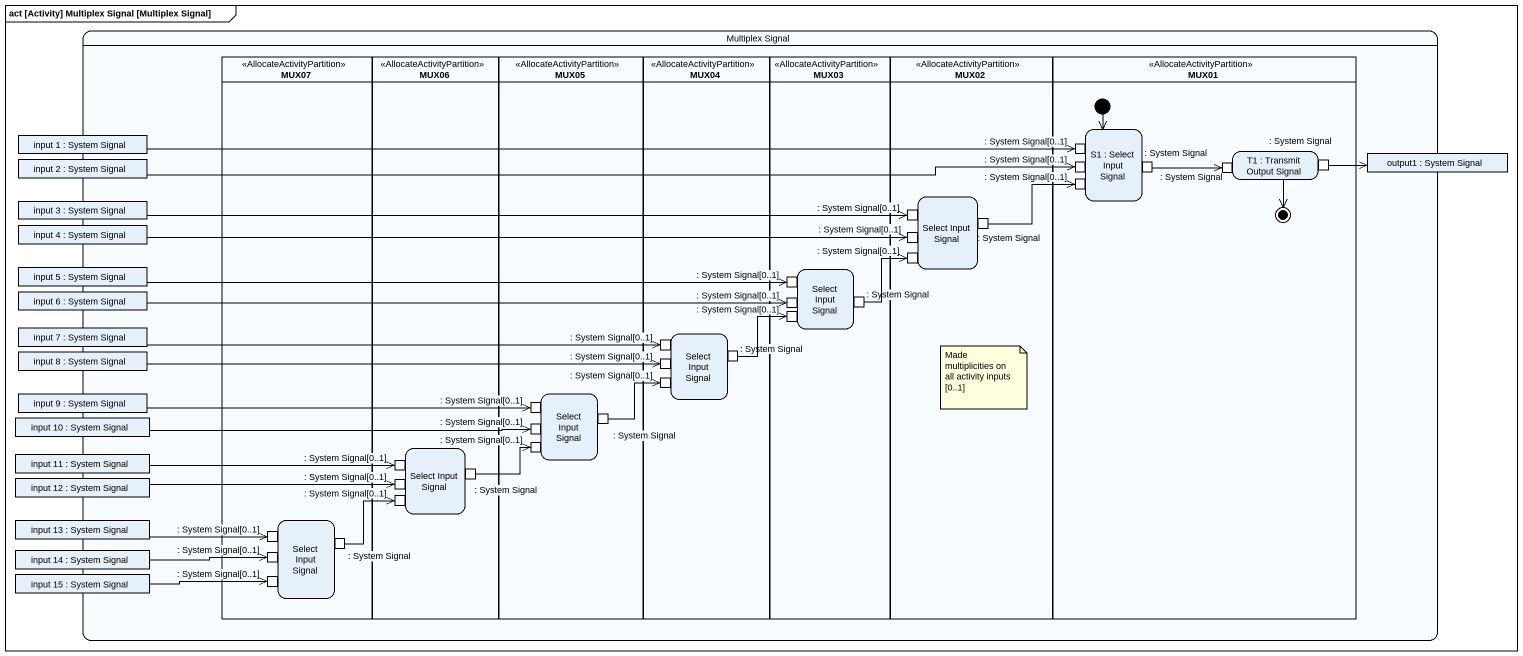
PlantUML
@startuml
mainframe act [Activity] Multiplex Signal [Multiplex Signal]
hide empty description
state "Multiplex Signal" as Multiplex_Signal {
  state MUX07 <<AllocateActivityPartition>> {
    state "Select Input Signal" as Select_Input_Signal_6 {
      state ": System Signal[0..1]" as System_Signal_0_1_19 <<inputPin>>
      state ": System Signal" as System_Signal_9 <<outputPin>>
      state ": System Signal[0..1]" as System_Signal_0_1_20 <<inputPin>>
      state ": System Signal[0..1]" as System_Signal_0_1_21 <<inputPin>>
    }
  }
  state MUX06 <<AllocateActivityPartition>> {
    state "Select Input Signal" as Select_Input_Signal_5 {
      state ": System Signal[0..1]" as System_Signal_0_1_15 <<inputPin>>
      state ": System Signal" as System_Signal_8 <<outputPin>>
      state ": System Signal[0..1]" as System_Signal_0_1_17 <<inputPin>>
      state ": System Signal[0..1]" as System_Signal_0_1_18 <<inputPin>>
    }
  }
  state MUX05 <<AllocateActivityPartition>> {
    state "Select Input Signal" as Select_Input_Signal_4 {
      state ": System Signal[0..1]" as System_Signal_0_1_13 <<inputPin>>
      state ": System Signal[0..1]" as System_Signal_0_1_14 <<inputPin>>
      state ": System Signal" as System_Signal_7 <<outputPin>>
      state ": System Signal[0..1]" as System_Signal_0_1_16 <<inputPin>>
    }
  }
  state MUX04 <<AllocateActivityPartition>> {
    state "Select Input Signal" as Select_Input_Signal_3 {
      state ": System Signal[0..1]" as System_Signal_0_1_10 <<inputPin>>
      state ": System Signal" as System_Signal_6 <<outputPin>>
      state ": System Signal[0..1]" as System_Signal_0_1_11 <<inputPin>>
      state ": System Signal[0..1]" as System_Signal_0_1_12 <<inputPin>>
    }
  }
  state MUX03 <<AllocateActivityPartition>> {
    state "Select Input Signal" as Select_Input_Signal_2 {
      state ": System Signal[0..1]" as System_Signal_0_1_6 <<inputPin>>
      state ": System Signal[0..1]" as System_Signal_0_1_8 <<inputPin>>
      state ": System Signal[0..1]" as System_Signal_0_1_9 <<inputPin>>
      state ": System Signal" as System_Signal_5 <<outputPin>>
    }
  }
  state MUX02 <<AllocateActivityPartition>> {
    state "Select Input Signal" as Select_Input_Signal {
      state ": System Signal[0..1]" as System_Signal_0_1_4 <<inputPin>>
      state ": System Signal[0..1]" as System_Signal_0_1_5 <<inputPin>>
      state ": System Signal" as System_Signal_4 <<outputPin>>
      state ": System Signal[0..1]" as System_Signal_0_1_7 <<inputPin>>
    }
  }
  state MUX01 <<AllocateActivityPartition>> {
    state "S1 : Select Input Signal" as S1 {
      state ": System Signal[0..1]" as System_Signal_0_1 <<inputPin>>
      state ": System Signal[0..1]" as System_Signal_0_1_2 <<inputPin>>
      state ": System Signal" as System_Signal <<outputPin>>
      state ": System Signal[0..1]" as System_Signal_0_1_3 <<inputPin>>
    }
    state "T1 : Transmit Output Signal" as T1 {
      state ": System Signal" as System_Signal_2 <<outputPin>>
      state ": System Signal" as System_Signal_3 <<inputPin>>
    }
    [*] --> S1
    T1 --> [*]
  }
  state "input 1 : System Signal" as input_1 <<object>>
  state "input 2 : System Signal" as input_2 <<object>>
  state "output1 : System Signal" as output1 <<object>>
  state "input 3 : System Signal" as input_3 <<object>>
  state "input 4 : System Signal" as input_4 <<object>>
  state "input 5 : System Signal" as input_5 <<object>>
  state "input 6 : System Signal" as input_6 <<object>>
  state "input 7 : System Signal" as input_7 <<object>>
  state "input 8 : System Signal" as input_8 <<object>>
  state "input 9 : System Signal" as input_9 <<object>>
  state "input 10 : System Signal" as input_10 <<object>>
  state "input 11 : System Signal" as input_11 <<object>>
  state "input 12 : System Signal" as input_12 <<object>>
  state "input 13 : System Signal" as input_13 <<object>>
  state "input 14 : System Signal" as input_14 <<object>>
  state "input 15 : System Signal" as input_15 <<object>>
}
input_1 -right-> System_Signal_0_1
input_2 -right-> System_Signal_0_1_2
System_Signal -right-> System_Signal_3
System_Signal_2 -right-> output1
input_3 -right-> System_Signal_0_1_4
input_4 -right-> System_Signal_0_1_5
System_Signal_4 -right-> System_Signal_0_1_3
input_5 -right-> System_Signal_0_1_6
input_6 -right-> System_Signal_0_1_9
System_Signal_5 -up-> System_Signal_0_1_7
input_7 -right-> System_Signal_0_1_10
input_8 -right-> System_Signal_0_1_12
System_Signal_6 -up-> System_Signal_0_1_8
input_9 -right-> System_Signal_0_1_14
input_10 -right-> System_Signal_0_1_13
System_Signal_7 -right-> System_Signal_0_1_11
input_11 -right-> System_Signal_0_1_15
System_Signal_8 -right-> System_Signal_0_1_16
input_12 -right-> System_Signal_0_1_18
input_13 -right-> System_Signal_0_1_19
System_Signal_9 -up-> System_Signal_0_1_17
input_14 -right-> System_Signal_0_1_21
input_15 -right-> System_Signal_0_1_20
note as N1
  Made multiplicities on all activity inputs [0..1]
end note
@enduml
